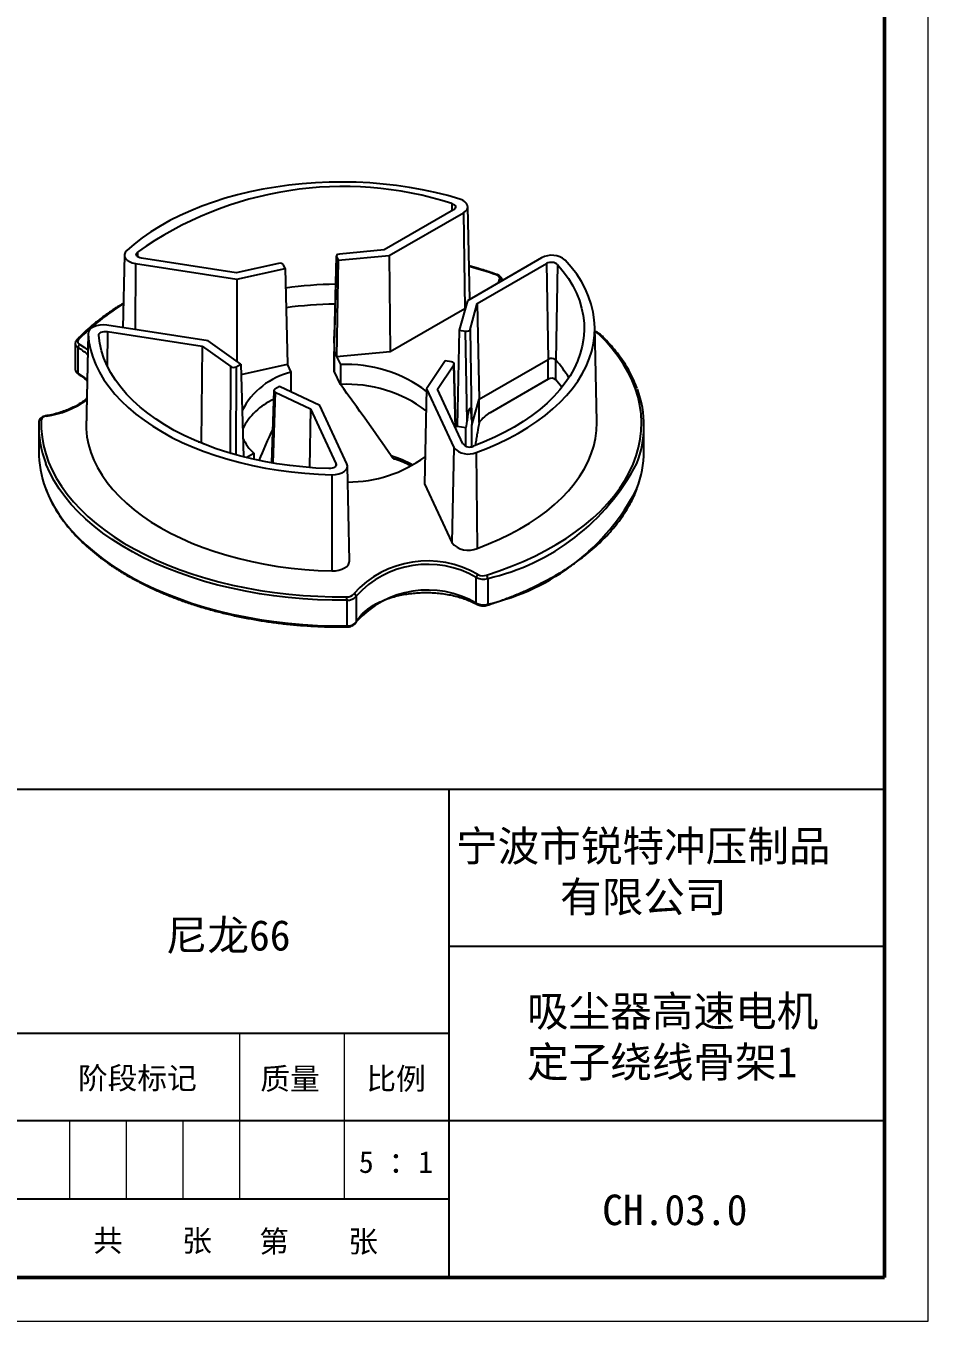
# Model space of a CAD drawing. Header units: millimetres. Extents: x 2517 to 6633, y 792 to 3241.
# Drawn here: x 3440.8 to 3478.1, y 1882.7 to 1936.2 of the extents above; entities that cross this region are included whole.
import ezdxf

# ---------------------------------------------------------------- set-up
doc = ezdxf.new("R2010")
doc.units = ezdxf.units.MM
for name, color, linetype, lineweight in [('实线', 7, 'Continuous', 25), ('引导线', 6, 'Continuous', 9), ('文本', 3, 'Continuous', 15), ('粗实线', 9, 'Continuous', 50)]:
    doc.layers.add(name, color=color, linetype=linetype, lineweight=lineweight)
doc.styles.get("Standard").update_dxf_attribs({"font": 'simfang.ttf'})

msp = doc.modelspace()

# ---------------------------------------------------------------- linework, layer by layer
at = {"color": 7, "linetype": 'Continuous', "lineweight": 25}
for p, q in [((3458.5078, 1928.5668), (3455.6407, 1926.9116)), ((3455.8471, 1926.6777), (3458.91, 1928.4459)), ((3458.91, 1928.4459), (3458.9693, 1924.4923)), ((3459.1724, 1924.8684), (3459.0905, 1928.7019)), ((3444.9103, 1926.6991), (3444.8463, 1923.7018)), ((3455.6407, 1926.9116), (3453.7884, 1926.7423)), ((3445.367, 1926.3511), (3449.5511, 1925.7039)), ((3449.5273, 1925.966), (3445.6107, 1926.5718)), ((3451.2781, 1926.3539), (3449.5273, 1925.966)), ((3451.5461, 1926.1459), (3451.4767, 1926.2955)), ((3453.667, 1926.6343), (3453.5696, 1923.0346)), ((3453.6619, 1926.6581), (3453.5721, 1923.3386)), ((3453.667, 1926.6343), (3453.7364, 1926.4848)), ((3453.7364, 1926.4848), (3453.675, 1922.5108)), ((3453.7364, 1926.4848), (3455.8471, 1926.6777)), ((3455.8471, 1926.6777), (3455.8871, 1922.713)), ((3462.1398, 1926.5814), (3459.0768, 1924.8132)), ((3459.482, 1924.6941), (3462.3491, 1926.3492)), ((3462.3491, 1926.3492), (3462.4083, 1922.3956)), ((3462.8024, 1926.308), (3462.7278, 1922.3665)), ((3449.5511, 1925.7039), (3451.5461, 1926.1459)), ((3449.5511, 1925.7039), (3449.555, 1922.3113)), ((3451.5461, 1926.1459), (3451.6466, 1922.197)), ((3460.5143, 1925.6431), (3460.5143, 1925.6527)), ((3459.0768, 1924.8132), (3458.7425, 1923.5948)), ((3459.1886, 1923.6248), (3459.482, 1924.6941)), ((3459.482, 1924.6941), (3459.5605, 1920.7516)), ((3455.8871, 1922.713), (3458.9693, 1924.4923)), ((3458.9693, 1924.4923), (3458.9927, 1924.5065)), ((3448.3689, 1923.1569), (3444.1849, 1923.8041)), ((3444.2047, 1923.5426), (3448.1213, 1922.9368)), ((3458.7425, 1923.5948), (3458.648, 1919.6399)), ((3458.7425, 1923.5948), (3459.0017, 1923.5547)), ((3459.0649, 1919.8622), (3459.0017, 1923.5547)), ((3459.1886, 1923.6248), (3459.2519, 1919.9323)), ((3464.4178, 1919.8269), (3464.334, 1923.7457)), ((3442.878, 1923.0484), (3442.878, 1921.9869)), ((3443.4092, 1923.4649), (3443.3254, 1919.5461)), ((3443.4096, 1923.4473), (3443.3258, 1919.5261)), ((3449.7138, 1922.1982), (3448.3689, 1923.1569)), ((3453.5695, 1923.0625), (3453.5695, 1921.927)), ((3442.9898, 1922.8883), (3442.9898, 1921.8268)), ((3448.1213, 1922.9368), (3448.0733, 1918.9747)), ((3448.1213, 1922.9368), (3449.3015, 1922.0954)), ((3453.5764, 1922.7233), (3453.675, 1922.5108)), ((3453.5764, 1921.9068), (3453.5764, 1922.7233)), ((3453.675, 1922.5108), (3455.8871, 1922.713)), ((3453.675, 1922.5108), (3453.8303, 1922.1762)), ((3449.5241, 1922.0887), (3449.7138, 1922.1982)), ((3449.7138, 1922.1982), (3449.8236, 1918.3703)), ((3449.726, 1921.7714), (3451.6466, 1922.197)), ((3451.8019, 1921.8624), (3451.6466, 1922.197)), ((3453.8303, 1921.3597), (3453.5764, 1921.9068)), ((3453.8303, 1922.1762), (3453.8303, 1921.3597)), ((3458.1557, 1922.3303), (3457.3898, 1921.1786)), ((3457.8439, 1921.1649), (3458.516, 1922.1756)), ((3458.4148, 1922.2903), (3458.1557, 1922.3303)), ((3458.6028, 1919.5299), (3458.5259, 1922.2081)), ((3459.5605, 1920.7516), (3462.4083, 1922.3956)), ((3462.4083, 1921.5791), (3462.4083, 1922.3956)), ((3462.7278, 1921.55), (3462.7278, 1922.3665)), ((3451.8019, 1921.046), (3451.8019, 1921.8624)), ((3462.4083, 1921.5791), (3460.0105, 1920.1948)), ((3451.0836, 1921.1034), (3450.9886, 1918.1225)), ((3451.3172, 1921.2725), (3451.1275, 1921.163)), ((3451.1392, 1921.0345), (3452.5966, 1920.3532)), ((3452.9779, 1920.4962), (3451.3172, 1921.2725)), ((3457.3898, 1921.1786), (3457.3019, 1917.2619)), ((3457.3898, 1921.1786), (3458.5109, 1918.7632)), ((3458.8933, 1918.9039), (3457.8439, 1921.1649)), ((3452.5966, 1920.3532), (3452.5512, 1917.9289)), ((3452.5966, 1920.3532), (3453.646, 1918.0922)), ((3454.099, 1918.0808), (3452.9779, 1920.4962)), ((3459.2655, 1919.6764), (3459.5605, 1920.7516)), ((3459.5605, 1919.7903), (3459.5605, 1920.7516)), ((3441.3686, 1919.67), (3441.3686, 1918.6085)), ((3443.3254, 1919.5461), (3443.3258, 1919.5261)), ((3458.5994, 1919.6475), (3458.648, 1919.6399)), ((3458.648, 1919.6399), (3459.0162, 1919.583)), ((3466.3686, 1918.6085), (3466.3686, 1919.67)), ((3448.0733, 1918.9426), (3448.0733, 1918.9747)), ((3458.5109, 1918.7632), (3458.43, 1914.8313)), ((3449.5099, 1918.4619), (3449.3107, 1918.5146)), ((3449.9402, 1918.3411), (3450.2506, 1918.5203)), ((3450.2506, 1918.5203), (3450.2506, 1918.2684)), ((3459.4338, 1918.554), (3459.4784, 1914.5937)), ((3453.481, 1917.6332), (3453.4779, 1913.6655)), ((3454.2037, 1914.0743), (3454.12, 1917.9931)), ((3457.3019, 1917.2619), (3458.43, 1914.8313)), ((3459.4434, 1912.3283), (3459.4434, 1913.3898)), ((3459.9142, 1913.3541), (3459.9142, 1912.2926)), ((3454.1033, 1911.3937), (3454.1033, 1912.4552)), ((3454.4801, 1912.6221), (3454.4801, 1911.5606))]:
    msp.add_line(p, q, dxfattribs=at)
at = {"color": 8, "linetype": 'Continuous', "lineweight": 25}
for p, q in [((3458.4363, 1928.8285), (3458.4334, 1928.5238)), ((3445.446, 1926.8191), (3445.4492, 1926.6382)), ((3445.367, 1926.3511), (3445.3521, 1923.6235)), ((3460.3552, 1925.5512), (3460.4055, 1925.6928)), ((3460.5143, 1925.6529), (3460.5139, 1925.6429)), ((3444.2047, 1923.5426), (3444.197, 1922.1289)), ((3449.2956, 1918.5153), (3449.3015, 1922.0954)), ((3449.5241, 1922.0887), (3449.5181, 1918.4515)), ((3458.5912, 1919.5549), (3458.516, 1922.1756)), ((3451.1392, 1921.0345), (3451.046, 1918.1126)), ((3459.0162, 1918.8077), (3459.0162, 1919.583)), ((3459.2655, 1918.7926), (3459.2655, 1919.6764)), ((3447.9499, 1918.9938), (3448.0733, 1918.9747)), ((3448.0733, 1918.9747), (3448.177, 1918.9008)), ((3453.646, 1918.0922), (3453.6442, 1918.0037))]:
    msp.add_line(p, q, dxfattribs=at)
at = {"color": 7, "linetype": 'Continuous', "lineweight": 25, "flags": 128}
for points in [[(3458.7624, 1929.0119), (3458.2611, 1929.1552), (3457.7473, 1929.2829), (3457.2224, 1929.3945), (3456.6879, 1929.4898), (3456.1453, 1929.5684), (3455.5963, 1929.6302), (3455.0423, 1929.675), (3454.485, 1929.7026), (3453.9259, 1929.713), (3453.3666, 1929.7062), (3452.8088, 1929.682), (3452.254, 1929.6408), (3451.7038, 1929.5824), (3451.1598, 1929.5072), (3450.6235, 1929.4153), (3450.0965, 1929.307), (3449.5803, 1929.1827), (3449.0763, 1929.0425), (3448.586, 1928.887), (3448.1108, 1928.7166), (3447.6521, 1928.5318), (3447.2111, 1928.3332), (3446.7891, 1928.1212), (3446.3874, 1927.8965), (3446.007, 1927.6597), (3445.6491, 1927.4115), (3445.3146, 1927.1526), (3445.0046, 1926.8838)], [(3458.91, 1928.4459), (3458.9991, 1928.511), (3459.0596, 1928.5863), (3459.0883, 1928.6675), (3459.0836, 1928.7504), (3459.0458, 1928.8305), (3458.9769, 1928.9033), (3458.8807, 1928.9649), (3458.7624, 1929.0119)], [(3458.4363, 1928.8285), (3458.4917, 1928.8071), (3458.5369, 1928.7788), (3458.5694, 1928.7452), (3458.5874, 1928.7081), (3458.59, 1928.6697), (3458.577, 1928.6319), (3458.549, 1928.597), (3458.5078, 1928.5668)], [(3445.0046, 1926.8838), (3444.9429, 1926.8089), (3444.913, 1926.7278), (3444.9164, 1926.6449), (3444.9529, 1926.5646), (3445.0207, 1926.4915), (3445.1159, 1926.4294), (3445.2335, 1926.3817), (3445.367, 1926.3511)], [(3445.6107, 1926.5718), (3445.5488, 1926.5861), (3445.4944, 1926.6083), (3445.4504, 1926.6372), (3445.4193, 1926.6712), (3445.4029, 1926.7085), (3445.4019, 1926.747), (3445.4166, 1926.7845), (3445.446, 1926.8191)], [(3462.8024, 1926.308), (3463.0376, 1926.0236), (3463.2456, 1925.7323), (3463.4259, 1925.4349), (3463.5779, 1925.1323), (3463.7011, 1924.8254), (3463.7953, 1924.515), (3463.8601, 1924.2022), (3463.8954, 1923.8878), (3463.9009, 1923.5727), (3463.8768, 1923.2579), (3463.8231, 1922.9444), (3463.7399, 1922.633), (3463.6275, 1922.3246), (3463.4863, 1922.0203), (3463.3166, 1921.7208), (3463.1189, 1921.4271), (3462.8938, 1921.1401), (3462.6421, 1920.8605), (3462.3644, 1920.5893), (3462.0615, 1920.3272), (3461.7344, 1920.0749), (3461.3841, 1919.8333), (3461.0115, 1919.6031), (3460.6177, 1919.3849), (3460.204, 1919.1794), (3459.7716, 1918.9872), (3459.3217, 1918.8088)], [(3459.4338, 1918.554), (3459.8995, 1918.733), (3460.3479, 1918.9261), (3460.7778, 1919.1327), (3461.1879, 1919.3523), (3461.5772, 1919.5842), (3461.9444, 1919.8278), (3462.2886, 1920.0824), (3462.6087, 1920.3472), (3462.9039, 1920.6215), (3463.1732, 1920.9045), (3463.416, 1921.1955), (3463.6314, 1921.4935), (3463.819, 1921.7977), (3463.9782, 1922.1073), (3464.1085, 1922.4214), (3464.2095, 1922.739), (3464.281, 1923.0593), (3464.3228, 1923.3813), (3464.3347, 1923.7041), (3464.3167, 1924.0269), (3464.2688, 1924.3486), (3464.1912, 1924.6685), (3464.0842, 1924.9854), (3463.948, 1925.2986), (3463.7829, 1925.6072), (3463.5896, 1925.9102), (3463.3685, 1926.2068), (3463.1202, 1926.4962)], [(3460.4055, 1925.6928), (3460.4132, 1925.7199), (3460.4135, 1925.7474), (3460.4061, 1925.7745), (3460.3915, 1925.8007), (3460.3698, 1925.8252), (3460.3417, 1925.8474), (3460.3079, 1925.8667), (3460.2692, 1925.8827)], [(3444.1849, 1923.8041), (3444.0427, 1923.8161), (3443.8996, 1923.8087), (3443.7633, 1923.7824), (3443.6412, 1923.7387), (3443.5401, 1923.6797), (3443.4653, 1923.6089), (3443.421, 1923.53), (3443.4096, 1923.4473)], [(3443.8479, 1923.376), (3443.8523, 1923.4144), (3443.8721, 1923.4511), (3443.9063, 1923.4842), (3443.9528, 1923.5117), (3444.0092, 1923.5322), (3444.0724, 1923.5446), (3444.1387, 1923.5481), (3444.2047, 1923.5426)], [(3443.0154, 1923.2138), (3442.9957, 1923.1888), (3442.9832, 1923.1623), (3442.9781, 1923.135), (3442.9805, 1923.1075), (3442.9905, 1923.0806), (3443.0076, 1923.055), (3443.0316, 1923.0312), (3443.0618, 1923.01)], [(3443.4096, 1923.4473), (3443.4452, 1923.125), (3443.5106, 1922.8043), (3443.6057, 1922.4861), (3443.73, 1922.1712), (3443.8833, 1921.8607), (3444.0651, 1921.5553), (3444.2749, 1921.2559), (3444.5122, 1920.9635), (3444.7761, 1920.6787), (3445.066, 1920.4026), (3445.3811, 1920.1357), (3445.7204, 1919.879), (3446.083, 1919.6331), (3446.4679, 1919.3987), (3446.8739, 1919.1766), (3447.2998, 1918.9673), (3447.7445, 1918.7714), (3448.2068, 1918.5895), (3448.6852, 1918.4221), (3449.1784, 1918.2697), (3449.685, 1918.1328), (3450.2035, 1918.0116), (3450.7325, 1917.9067), (3451.2705, 1917.8182), (3451.8159, 1917.7464), (3452.3672, 1917.6916), (3452.9227, 1917.6538), (3453.481, 1917.6332)], [(3453.3574, 1917.8862), (3452.8133, 1917.9108), (3452.2723, 1917.9525), (3451.736, 1918.0111), (3451.2061, 1918.0864), (3450.684, 1918.1782), (3450.1713, 1918.2863), (3449.6696, 1918.4103), (3449.1803, 1918.5499), (3448.7048, 1918.7047), (3448.2447, 1918.8741), (3447.8012, 1919.0577), (3447.3756, 1919.255), (3446.9692, 1919.4654), (3446.5833, 1919.6882), (3446.2189, 1919.9228), (3445.8772, 1920.1684), (3445.5591, 1920.4245), (3445.2656, 1920.6901), (3444.9975, 1920.9646), (3444.7557, 1921.247), (3444.5409, 1921.5367), (3444.3536, 1921.8326), (3444.1945, 1922.134), (3444.0641, 1922.44), (3443.9626, 1922.7496), (3443.8905, 1923.0619), (3443.8479, 1923.376)], [(3459.8659, 1913.4863), (3460.3875, 1913.6624), (3460.8937, 1913.8529), (3461.3831, 1914.0575), (3461.8548, 1914.2756), (3462.3074, 1914.5067), (3462.74, 1914.7503), (3463.1516, 1915.0057), (3463.5411, 1915.2725), (3463.9076, 1915.5498), (3464.2503, 1915.8371), (3464.5683, 1916.1338), (3464.8609, 1916.439), (3465.1274, 1916.7521), (3465.3672, 1917.0723), (3465.5797, 1917.3989), (3465.7643, 1917.731), (3465.9207, 1918.068), (3466.0485, 1918.409), (3466.1474, 1918.7531), (3466.2171, 1919.0996), (3466.2574, 1919.4477), (3466.2684, 1919.7965), (3466.2499, 1920.1452), (3466.202, 1920.4929), (3466.1248, 1920.8389), (3466.0184, 1921.1823), (3465.8833, 1921.5223), (3465.7196, 1921.8582), (3465.5277, 1922.189), (3465.3082, 1922.514), (3465.0615, 1922.8324), (3464.7882, 1923.1436), (3464.489, 1923.4466)], [(3462.9792, 1921.2442), (3462.961, 1921.268), (3462.7278, 1921.55)], [(3441.4708, 1919.8861), (3441.4742, 1919.5373), (3441.507, 1919.1889), (3441.5692, 1918.8419), (3441.6605, 1918.4971), (3441.7809, 1918.1552), (3441.93, 1917.8172), (3442.1074, 1917.4837), (3442.3128, 1917.1556), (3442.5456, 1916.8337), (3442.8053, 1916.5187), (3443.0913, 1916.2114), (3443.4029, 1915.9125), (3443.7393, 1915.6227), (3444.0998, 1915.3427), (3444.4835, 1915.0732), (3444.8894, 1914.8148), (3445.3167, 1914.5681), (3445.7643, 1914.3338), (3446.2312, 1914.1123), (3446.7162, 1913.9042), (3447.2182, 1913.71), (3447.7359, 1913.5301), (3448.2683, 1913.365), (3448.8139, 1913.2151), (3449.3716, 1913.0807), (3449.9399, 1912.9621), (3450.5175, 1912.8597), (3451.1032, 1912.7736), (3451.6953, 1912.7041), (3452.2927, 1912.6514), (3452.8938, 1912.6155), (3453.4972, 1912.5965), (3454.1014, 1912.5946)], [(3459.4784, 1914.5937), (3459.9477, 1914.7741), (3460.3997, 1914.9687), (3460.8331, 1915.1769), (3461.2465, 1915.3983), (3461.6389, 1915.6321), (3462.0091, 1915.8776), (3462.356, 1916.1342), (3462.6787, 1916.4012), (3462.9762, 1916.6777), (3463.2477, 1916.963), (3463.4924, 1917.2563), (3463.7096, 1917.5567), (3463.8987, 1917.8633), (3464.0591, 1918.1754), (3464.1905, 1918.4919), (3464.2923, 1918.8121), (3464.3644, 1919.135), (3464.4065, 1919.4596), (3464.4185, 1919.785), (3464.4178, 1919.8269)], [(3443.3258, 1919.5261), (3443.3618, 1919.2013), (3443.4277, 1918.878), (3443.5235, 1918.5572), (3443.6488, 1918.2398), (3443.8034, 1917.9268), (3443.9866, 1917.6189), (3444.1981, 1917.3172), (3444.4373, 1917.0224), (3444.7033, 1916.7354), (3444.9956, 1916.457), (3445.3132, 1916.188), (3445.6552, 1915.9293), (3446.0207, 1915.6814), (3446.4086, 1915.4451), (3446.8179, 1915.2212), (3447.2472, 1915.0102), (3447.6955, 1914.8127), (3448.1614, 1914.6294), (3448.6437, 1914.4607), (3449.1408, 1914.3071), (3449.6515, 1914.169), (3450.1742, 1914.0469), (3450.7074, 1913.9411), (3451.2497, 1913.8519), (3451.7995, 1913.7796), (3452.3551, 1913.7243), (3452.9151, 1913.6862), (3453.4779, 1913.6655)], [(3453.646, 1918.0922), (3453.6556, 1918.0542), (3453.6495, 1918.0158), (3453.6281, 1917.9794), (3453.5926, 1917.9468), (3453.5448, 1917.92), (3453.4876, 1917.9003), (3453.4239, 1917.8888), (3453.3574, 1917.8862)], [(3453.481, 1917.6332), (3453.6242, 1917.6398), (3453.7609, 1917.6654), (3453.8836, 1917.7086), (3453.9856, 1917.767), (3454.0615, 1917.8374), (3454.107, 1917.9161), (3454.1198, 1917.9987), (3454.099, 1918.0808)], [(3453.4779, 1913.6655), (3453.6227, 1913.6711), (3453.7624, 1913.6938), (3453.891, 1913.7327), (3454.003, 1913.786), (3454.0934, 1913.8515), (3454.1586, 1913.9264), (3454.1955, 1914.0075), (3454.2037, 1914.0743)]]:
    msp.add_lwpolyline(points, dxfattribs=at)
at = {"color": 8, "linetype": 'Continuous', "lineweight": 25, "flags": 128}
for points in [[(3443.0618, 1923.01), (3443.2613, 1922.878), (3443.3944, 1922.7731)], [(3442.9898, 1921.8268), (3443.1919, 1921.6924), (3443.3682, 1921.5475)], [(3441.6712, 1920.0662), (3441.6722, 1920.0663), (3441.677, 1920.0643), (3441.6822, 1920.0585), (3441.6876, 1920.0493)], [(3454.1033, 1912.4552), (3453.4942, 1912.4572), (3452.8859, 1912.4763), (3452.28, 1912.5125), (3451.6778, 1912.5656), (3451.0809, 1912.6357), (3450.4905, 1912.7224), (3449.9082, 1912.8257), (3449.3353, 1912.9452), (3448.7732, 1913.0807), (3448.2231, 1913.2318), (3447.6865, 1913.3983), (3447.1645, 1913.5796), (3446.6585, 1913.7754), (3446.1696, 1913.9851), (3445.699, 1914.2084), (3445.2478, 1914.4447), (3444.817, 1914.6933), (3444.4078, 1914.9538), (3444.021, 1915.2255), (3443.6576, 1915.5077), (3443.3185, 1915.7999), (3443.0044, 1916.1012), (3442.7161, 1916.411), (3442.4543, 1916.7285), (3442.2196, 1917.053), (3442.0126, 1917.3837), (3441.8337, 1917.7199), (3441.6834, 1918.0607), (3441.6685, 1918.099)], [(3441.6525, 1917.0793), (3441.6834, 1916.9992), (3441.8337, 1916.6584), (3442.0126, 1916.3222), (3442.2196, 1915.9915), (3442.4543, 1915.667), (3442.7161, 1915.3495), (3443.0044, 1915.0397), (3443.3185, 1914.7384), (3443.6576, 1914.4462), (3444.021, 1914.164), (3444.4078, 1913.8923), (3444.817, 1913.6318), (3445.2478, 1913.3832), (3445.699, 1913.1469), (3446.1696, 1912.9236), (3446.6585, 1912.7139), (3447.1645, 1912.5181), (3447.6865, 1912.3368), (3448.2231, 1912.1703), (3448.7732, 1912.0192), (3449.3353, 1911.8837), (3449.9082, 1911.7642), (3450.4905, 1911.6609), (3451.0809, 1911.5742), (3451.6778, 1911.5041), (3452.28, 1911.451), (3452.8859, 1911.4148), (3453.4942, 1911.3957), (3454.1033, 1911.3937)], [(3459.9142, 1912.2926), (3459.9133, 1912.2776), (3459.9106, 1912.2652), (3459.9061, 1912.2557), (3459.9001, 1912.2496), (3459.8963, 1912.2478)], [(3454.4735, 1911.5319), (3454.4783, 1911.545), (3454.4801, 1911.5606)]]:
    msp.add_lwpolyline(points, dxfattribs=at)
at = {"color": 7, "linetype": 'Continuous', "lineweight": 25}
for centre, radius, start, end in [((3453.9509, 1914.8308), 14.6988, 72.23269, 125.35338), ((3462.5665, 1925.8086), 0.8828, 51.15722, 118.90888), ((3462.5454, 1925.9953), 0.4047, 50.5805, 119.01787), ((3453.8568, 1908.5752), 16.9204, 90.76675, 97.77896), ((3453.8567, 1907.7575), 16.9215, 90.84121, 97.70733), ((3443.1408, 1922.881), 0.1512, 121.49501, 177.25577), ((3462.5467, 1922.1462), 0.2852, 50.5805, 119.01787), ((3454.1066, 1916.7712), 5.412, 52.6825, 92.92586), ((3459.0472, 1919.08), 4.9344, 31.25483, 41.76242), ((3452.4969, 1918.8739), 3.0683, 103.09217, 152.76093), ((3454.1039, 1915.9376), 5.429, 53.02202, 92.88897), ((3462.5467, 1921.3296), 0.2852, 50.5805, 119.01787), ((3462.0778, 1919.6695), 4.2889, 338.52683, 20.45922), ((3452.1514, 1918.336), 2.639, 114.13996, 153.44842), ((3445.692, 1919.68), 4.323, 178.33559, 201.45201), ((3441.4613, 1919.7955), 0.0911, 84.03736, 173.68939), ((3441.687, 1919.8244), 0.2249, 89.84972, 164.07232), ((3451.6422, 1919.9923), 2.0256, 204.66343, 226.60884), ((3459.1127, 1919.2774), 0.7915, 220.51484, 293.94047), ((3459.1708, 1919.1416), 0.3654, 220.57869, 294.38127), ((3445.7109, 1918.6237), 4.3424, 180.20067, 200.83403), ((3454.1493, 1922.6902), 5.3583, 269.83787, 306.37243), ((3462.027, 1918.6234), 4.3416, 338.9298, 359.80402), ((3459.1144, 1915.4192), 0.9022, 220.66401, 293.7913), ((3457.4364, 1909.9613), 4.1141, 59.6901, 137.89598), ((3457.4339, 1909.9539), 3.9805, 59.67917, 137.9069), ((3459.5995, 1913.3831), 0.1563, 123.72937, 177.53176), ((3459.723, 1913.9543), 0.63, 243.644, 287.67012), ((3459.7225, 1913.9364), 0.4725, 243.644, 287.67012), ((3459.7006, 1913.3509), 0.2136, 0.86274, 39.33223), ((3457.4339, 1908.8924), 3.9805, 59.67917, 137.9069), ((3454.1295, 1912.9128), 0.3194, 264.95073, 322.82436), ((3448.9535, 1912.4555), 5.1498, 359.99644, 1.54726), ((3454.1408, 1912.8795), 0.4259, 264.95073, 322.82436), ((3454.3709, 1912.6107), 0.1098, 5.94558, 83.12793), ((3459.723, 1912.8928), 0.63, 243.644, 287.67012), ((3454.1408, 1911.8179), 0.4259, 264.95073, 322.82436)]:
    msp.add_arc(centre, radius, start, end, dxfattribs=at)
at = {"color": 8, "linetype": 'Continuous', "lineweight": 25}
for centre, radius, start, end in [((3454.6977, 1909.8249), 16.9969, 70.86507, 74.83761), ((3460.2959, 1925.8627), 0.0334, 79.32927, 143.16999), ((3460.3906, 1925.5763), 0.1174, 28.04892, 82.71208), ((3449.614, 1916.7553), 9.2334, 120.93793, 135.61484), ((3464.2759, 1923.1968), 0.3284, 49.53901, 78.94581), ((3443.0725, 1923.0652), 0.1953, 184.94067, 244.93606), ((3442.9894, 1923.1491), 0.0697, 68.11225, 131.53173), ((3464.5161, 1923.3866), 0.0659, 50.25721, 114.22706), ((3441.8509, 1920.9496), 2.2484, 46.78779, 59.56861), ((3443.077, 1922.0068), 0.2, 185.69967, 244.15656), ((3443.0404, 1921.8221), 0.0508, 174.67781, 233.60949), ((3441.1733, 1923.6855), 3.6724, 278.05086, 306.36378), ((3454.4558, 1913.6578), 4.9764, 61.5171, 72.88045), ((3457.8787, 1922.3581), 9.2313, 282.73873, 332.52699), ((3457.887, 1921.2802), 9.2134, 282.71099, 332.75625), ((3459.4919, 1912.3227), 0.0488, 173.37658, 235.33531), ((3453.5861, 1911.3823), 0.5174, 356.5828, 1.26679)]:
    msp.add_arc(centre, radius, start, end, dxfattribs=at)
at = {"color": 7, "linetype": 'Continuous', "lineweight": 25}
for centre, major_axis, ratio, start_param, end_param in [((3453.8119, 1926.6567), (0.15, 0), 0.5772078, 1.7283557, 3.4035335), ((3451.3318, 1926.2731), (0.15, 0), 0.5774031, 0.2616933, 1.9368711), ((3459.0404, 1923.6384), (0.15, 0), 0.5773675, 4.4510695, 6.1262473), ((3453.7695, 1932.1091), (0.1926, 9.3865), 0.0057564, 2.8831699, 3.1298292), ((3449.418, 1922.1499), (0.15, 0), 0.577483, 3.8224046, 5.4975824), ((3453.7695, 1921.6538), (-0.199, 0.2761), 0.072957, 0.1008829, 0.3626823), ((3458.3759, 1922.2066), (0.15, 0), 0.5771723, 5.9165603, 7.5917381), ((3454.0674, 1920.1599), (-4.1368, 5.739), 0.07289, 4.3511661, 4.8702146), ((3451.2336, 1921.1018), (0.1501, 0), 0.5770925, 2.3563281, 4.0315059), ((3459.0679, 1929.0504), (0.0512, 9.4675), 0.0204217, 3.1385467, 3.3852059), ((3459.0679, 1929.0504), (-0.1971, 9.3747), 0.0035919, 2.9070225, 3.1536817), ((3453.6698, 1920.0984), (3.7299, 6.829), 0.2690649, 1.7999281, 1.9920874)]:
    msp.add_ellipse(centre, major_axis=major_axis, ratio=ratio, start_param=start_param, end_param=end_param, dxfattribs=at)
for points, knots in [([(3460.302, 1925.8955), (3460.2149, 1925.9253), (3459.9624, 1926.0116), (3459.5776, 1926.1323), (3459.2733, 1926.2151), (3459.1429, 1926.2506)], [0, 0, 0, 0, 0.2312574, 0.6704587, 1, 1, 1, 1]), ([(3460.5109, 1925.6529), (3460.5113, 1925.6677), (3460.5122, 1925.7064), (3460.4847, 1925.7649), (3460.4368, 1925.8222), (3460.3747, 1925.8665), (3460.3248, 1925.8864), (3460.302, 1925.8955)], [0, 0, 0, 0, 0.1336425, 0.3506671, 0.5689392, 0.8026848, 1, 1, 1, 1]), ([(3444.8678, 1924.7081), (3444.8208, 1924.6805), (3444.6386, 1924.5735), (3444.3412, 1924.3761), (3443.9766, 1924.1165), (3443.6342, 1923.8465), (3443.3134, 1923.5677), (3443.0876, 1923.3509), (3442.9682, 1923.2273), (3442.9431, 1923.2013)], [0, 0, 0, 0, 0.062016, 0.24013225, 0.41825455, 0.59637219, 0.77447391, 0.95254533, 1, 1, 1, 1]), ([(3464.5582, 1923.4372), (3464.5455, 1923.4482), (3464.5114, 1923.4779), (3464.4403, 1923.5126), (3464.377, 1923.5351), (3464.3408, 1923.5387), (3464.3384, 1923.5389)], [0, 0, 0, 0, 0.2201573, 0.5921019, 0.9739219, 1, 1, 1, 1]), ([(3442.9431, 1923.2013), (3442.9321, 1923.1884), (3442.9056, 1923.1572), (3442.881, 1923.1043), (3442.8807, 1923.0646), (3442.8805, 1923.0485)], [0, 0, 0, 0, 0.2972315, 0.7161657, 1, 1, 1, 1]), ([(3453.5697, 1923.0625), (3453.5691, 1923.1387), (3453.5683, 1923.2287), (3453.5722, 1923.3239), (3453.5728, 1923.3386)], [0, 0, 0, 0, 0.8464914, 1, 1, 1, 1]), ([(3466.0903, 1921.1909), (3466.0562, 1921.2809), (3465.9807, 1921.4802), (3465.8329, 1921.784), (3465.6532, 1922.1024), (3465.4477, 1922.4156), (3465.2177, 1922.723), (3464.9633, 1923.0238), (3464.7397, 1923.2609), (3464.5996, 1923.397), (3464.5582, 1923.4372)], [0, 0, 0, 0, 0.1136058, 0.2513329, 0.3892009, 0.5272054, 0.6653344, 0.8035716, 0.941898, 1, 1, 1, 1]), ([(3442.8807, 1921.9903), (3442.8799, 1921.9821), (3442.8764, 1921.9499), (3442.8966, 1921.8953), (3442.9393, 1921.8308), (3442.9852, 1921.7986), (3443.0104, 1921.781)], [0, 0, 0, 0, 0.0969798, 0.3809988, 0.6608227, 1, 1, 1, 1]), ([(3443.0104, 1921.781), (3443.0434, 1921.7606), (3443.1393, 1921.7012), (3443.2618, 1921.6138), (3443.3391, 1921.5433), (3443.3676, 1921.5173)], [0, 0, 0, 0, 0.2489143, 0.7232753, 1, 1, 1, 1]), ([(3443.3518, 1920.781), (3443.3375, 1920.7676), (3443.2752, 1920.7092), (3443.1423, 1920.6133), (3442.9544, 1920.4953), (3442.7461, 1920.388), (3442.5212, 1920.2919), (3442.2811, 1920.208), (3442.028, 1920.1372), (3441.8223, 1920.0923), (3441.7018, 1920.0715), (3441.6712, 1920.0662)], [0, 0, 0, 0, 0.038984, 0.1699431, 0.3007582, 0.4315481, 0.5623762, 0.6932843, 0.8242854, 0.9553761, 1, 1, 1, 1]), ([(3459.2519, 1919.9323), (3459.2489, 1920.0137), (3459.2452, 1920.0943), (3459.2345, 1920.2116), (3459.2301, 1920.2501), (3459.2196, 1920.3053), (3459.2155, 1920.3234), (3459.2063, 1920.3485), (3459.2027, 1920.3565), (3459.1926, 1920.37), (3459.1844, 1920.3771), (3459.1625, 1920.3638), (3459.1562, 1920.3512), (3459.1454, 1920.3295), (3459.1412, 1920.3185), (3459.1298, 1920.286), (3459.124, 1920.2645), (3459.1085, 1920.2001), (3459.1009, 1920.1575), (3459.0812, 1920.0305), (3459.0723, 1919.9464), (3459.0649, 1919.8622)], [0, 0, 0, 0, 0.25, 0.25, 0.375, 0.375, 0.4375, 0.4375, 0.46875, 0.46875, 0.5, 0.5, 0.53125, 0.53125, 0.5625, 0.5625, 0.625, 0.625, 0.75, 0.75, 1, 1, 1, 1]), ([(3441.6712, 1920.0662), (3441.6534, 1920.0628), (3441.602, 1920.0527), (3441.5233, 1920.0224), (3441.4492, 1919.9726), (3441.3984, 1919.9112), (3441.3749, 1919.8545), (3441.3718, 1919.8194), (3441.3708, 1919.8077)], [0, 0, 0, 0, 0.1137259, 0.3282769, 0.5494084, 0.7363683, 0.9122957, 1, 1, 1, 1]), ([(3459.5605, 1919.7903), (3459.5356, 1919.6568), (3459.4982, 1919.4557), (3459.4508, 1919.1634), (3459.4227, 1918.9842), (3459.4085, 1918.8723), (3459.4046, 1918.8419)], [0, 0, 0, 0, 0.4530386, 0.6827917, 0.9140226, 1, 1, 1, 1]), ([(3460.0105, 1920.1948), (3459.9319, 1920.1495), (3459.8525, 1920.0912), (3459.7007, 1919.9548), (3459.6283, 1919.8773), (3459.5605, 1919.7903)], [0, 0, 0, 0, 0.5, 0.5, 1, 1, 1, 1]), ([(3456.0174, 1918.31), (3456.0164, 1918.3102), (3455.9991, 1918.3121), (3455.9878, 1918.3246), (3455.9772, 1918.3363)], [0, 0, 0, 0, 0.0590923, 1, 1, 1, 1]), ([(3456.0171, 1918.3089), (3456.0434, 1918.3004), (3456.1672, 1918.2605), (3456.378, 1918.1799), (3456.5995, 1918.0854), (3456.72, 1918.022), (3456.7588, 1918.0016)], [0, 0, 0, 0, 0.0986314, 0.4630348, 0.8271008, 1, 1, 1, 1]), ([(3441.6598, 1917.0569), (3441.6777, 1917.0073), (3441.735, 1916.8484), (3441.8592, 1916.584), (3442.0313, 1916.2641), (3442.23, 1915.9495), (3442.4531, 1915.6404), (3442.7007, 1915.3376), (3442.9721, 1915.0419), (3443.2668, 1914.7537), (3443.584, 1914.4738), (3443.9231, 1914.2028), (3444.2834, 1913.9413), (3444.664, 1913.6897), (3445.0642, 1913.4487), (3445.483, 1913.2187), (3445.9197, 1913.0002), (3446.3731, 1912.7937), (3446.8425, 1912.5996), (3447.3267, 1912.4182), (3447.8247, 1912.2501), (3448.3355, 1912.0954), (3448.8581, 1911.9546), (3449.3912, 1911.8279), (3449.9338, 1911.7156), (3450.4847, 1911.6179), (3451.0428, 1911.535), (3451.6068, 1911.4671), (3452.1756, 1911.4143), (3452.748, 1911.3767), (3453.3227, 1911.3546), (3453.7747, 1911.3488), (3454.0346, 1911.3509), (3454.1025, 1911.3514)], [0, 0, 0, 0, 0.0151113, 0.0484991, 0.081921, 0.1153764, 0.148863, 0.182377, 0.215914, 0.2494692, 0.2830385, 0.3166177, 0.3502036, 0.3837934, 0.417385, 0.4509764, 0.4845663, 0.518154, 0.5517391, 0.5853212, 0.6189003, 0.6524764, 0.6860496, 0.71962, 0.753188, 0.7867537, 0.8203175, 0.8538796, 0.8874403, 0.9210001, 0.9545591, 0.9881178, 1, 1, 1, 1]), ([(3459.8963, 1912.2478), (3459.9845, 1912.2765), (3460.2403, 1912.3595), (3460.6536, 1912.5071), (3461.1307, 1912.6947), (3461.5922, 1912.8951), (3462.0374, 1913.1077), (3462.4653, 1913.332), (3462.8751, 1913.5676), (3463.2657, 1913.814), (3463.6364, 1914.0707), (3463.9864, 1914.3372), (3464.3149, 1914.6129), (3464.6212, 1914.8973), (3464.9045, 1915.1897), (3465.1644, 1915.4895), (3465.4001, 1915.7961), (3465.6114, 1916.1087), (3465.7969, 1916.4268), (3465.9532, 1916.737), (3466.0346, 1916.9429), (3466.0729, 1917.0396)], [0, 0, 0, 0, 0.0286007, 0.0829254, 0.1372587, 0.1915978, 0.2459427, 0.3002931, 0.3546486, 0.409008, 0.4633699, 0.5177317, 0.5720899, 0.6264404, 0.6807784, 0.7350975, 0.7893909, 0.8436509, 0.8978697, 0.9520399, 1, 1, 1, 1]), ([(3454.4735, 1911.5319), (3454.487, 1911.5575), (3454.5269, 1911.6332), (3454.612, 1911.7561), (3454.7367, 1911.8977), (3454.8846, 1912.0324), (3455.054, 1912.1589), (3455.2438, 1912.2763), (3455.4524, 1912.3833), (3455.6779, 1912.479), (3455.9185, 1912.5625), (3456.172, 1912.6329), (3456.4362, 1912.6895), (3456.7087, 1912.7318), (3456.9871, 1912.7594), (3457.2689, 1912.772), (3457.5516, 1912.7694), (3457.8326, 1912.7518), (3458.1094, 1912.7192), (3458.3795, 1912.6719), (3458.6404, 1912.6105), (3458.8899, 1912.5356), (3459.1254, 1912.4478), (3459.3161, 1912.3621), (3459.4241, 1912.3041), (3459.4641, 1912.2825)], [0, 0, 0, 0, 0.02347227, 0.0692293, 0.11472978, 0.16000384, 0.20515711, 0.25026267, 0.29536033, 0.3404719, 0.38561131, 0.43078284, 0.47598516, 0.52121383, 0.56646281, 0.61172525, 0.65699394, 0.70226106, 0.74751706, 0.79275441, 0.8379657, 0.88314385, 0.92828274, 0.97337829, 1, 1, 1, 1]), ([(3459.4641, 1912.2825), (3459.4794, 1912.2748), (3459.5224, 1912.253), (3459.6041, 1912.2298), (3459.7065, 1912.2189), (3459.8072, 1912.2242), (3459.8677, 1912.2403), (3459.8963, 1912.2478)], [0, 0, 0, 0, 0.124664, 0.3499893, 0.5745089, 0.7991474, 1, 1, 1, 1]), ([(3454.1025, 1911.3514), (3454.1209, 1911.3521), (3454.1738, 1911.3541), (3454.2595, 1911.3709), (3454.3508, 1911.4074), (3454.4272, 1911.4598), (3454.4584, 1911.5084), (3454.4735, 1911.5319)], [0, 0, 0, 0, 0.1166506, 0.3348532, 0.5573699, 0.7866127, 1, 1, 1, 1])]:
    msp.add_open_spline(points, degree=3, knots=knots, dxfattribs=at)
msp.add_open_spline([(3455.9772, 1918.3363), (3455.9614, 1918.3553), (3455.9412, 1918.3835), (3455.9207, 1918.4137)], degree=3, dxfattribs=at)
at = {"layer": '实线'}
for p, q in [((3411.505, 1904.6588), (3476.305, 1904.6588)), ((3458.305, 1904.6588), (3458.305, 1884.4988)), ((3458.305, 1898.1788), (3476.305, 1898.1788)), ((3440.3118, 1894.5788), (3458.305, 1894.5788)), ((3440.3118, 1890.9788), (3476.305, 1890.9788)), ((3440.3118, 1887.7388), (3458.305, 1887.7388)), ((3411.505, 1884.4988), (3476.305, 1884.4988))]:
    msp.add_line(p, q, dxfattribs=at)
at = {"layer": '引导线'}
for p, q in [((3478.105, 1882.6988), (3478.105, 1989.6188)), ((3326.905, 1882.6988), (3478.105, 1882.6988))]:
    msp.add_line(p, q, dxfattribs=at)
at = {"layer": '文本', "ltscale": 0.2}
for p, q in [((3449.665, 1894.5788), (3449.665, 1887.7388)), ((3453.985, 1894.5788), (3453.985, 1887.7388)), ((3442.645, 1890.9788), (3442.645, 1887.7388)), ((3444.985, 1890.9788), (3444.985, 1887.7388)), ((3447.325, 1890.9788), (3447.325, 1887.7388))]:
    msp.add_line(p, q, dxfattribs=at)
at = {"layer": '粗实线'}
for p, q in [((3476.305, 1884.4988), (3476.305, 1987.8188)), ((3335.905, 1884.4988), (3476.305, 1884.4988))]:
    msp.add_line(p, q, dxfattribs=at)

# ---------------------------------------------------------------- texts
at = {"layer": '实线', "char_height": 1.26, "attachment_point": 5}
for s, insert, width in [('宁波市锐特冲压制品\\P有限公司', (3466.3408, 1901.1877), 22.744728), ('尼龙66', (3449.1943, 1898.5541), 14.17356), (' 吸尘器高速电机\\P定子绕线骨架1', (3467.1249, 1894.3708), 22.744728), ('CH.03.0', (3467.6427, 1887.2797), 16.5609)]:
    msp.add_mtext(s, dxfattribs=dict(at, insert=insert, width=width))
at = {"layer": '文本', "ltscale": 0.2, "char_height": 0.9, "width": 5.224176, "attachment_point": 5}
for s, insert in [('阶段标记', (3445.4447, 1892.6753)), ('质量', (3451.7493, 1892.6544)), ('比例', (3456.1309, 1892.6544)), ('5 ：1', (3456.1259, 1889.2575)), ('共    张', (3446.0676, 1885.9678)), ('第    张', (3452.9315, 1885.9353))]:
    msp.add_mtext(s, dxfattribs=dict(at, insert=insert))

doc.saveas('drawing.dxf')
